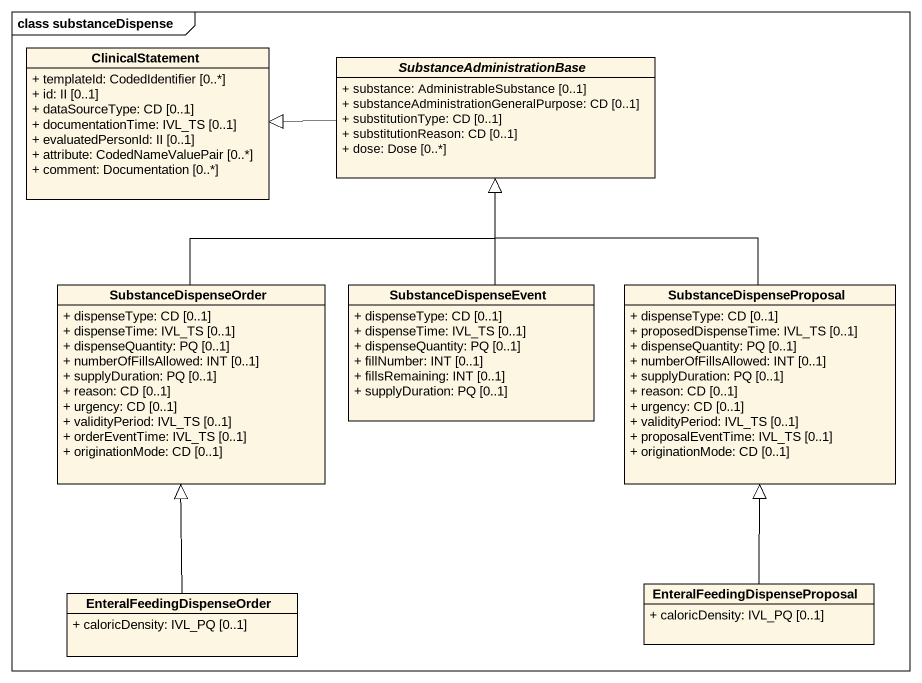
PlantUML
@startuml
mainframe class substanceDispense
hide circle
hide empty members
skinparam classAttributeIconSize 0
class ClinicalStatement {
  + templateId: CodedIdentifier [0..*]
  + id: II [0..1]
  + dataSourceType: CD [0..1]
  + documentationTime: IVL_TS [0..1]
  + evaluatedPersonId: II [0..1]
  + attribute: CodedNameValuePair [0..*]
  + comment: Documentation [0..*]
}
abstract class SubstanceAdministrationBase {
  + substance: AdministrableSubstance [0..1]
  + substanceAdministrationGeneralPurpose: CD [0..1]
  + substitutionType: CD [0..1]
  + substitutionReason: CD [0..1]
  + dose: Dose [0..*]
}
class SubstanceDispenseOrder {
  + dispenseType: CD [0..1]
  + dispenseTime: IVL_TS [0..1]
  + dispenseQuantity: PQ [0..1]
  + numberOfFillsAllowed: INT [0..1]
  + supplyDuration: PQ [0..1]
  + reason: CD [0..1]
  + urgency: CD [0..1]
  + validityPeriod: IVL_TS [0..1]
  + orderEventTime: IVL_TS [0..1]
  + originationMode: CD [0..1]
}
class SubstanceDispenseEvent {
  + dispenseType: CD [0..1]
  + dispenseTime: IVL_TS [0..1]
  + dispenseQuantity: PQ [0..1]
  + fillNumber: INT [0..1]
  + fillsRemaining: INT [0..1]
  + supplyDuration: PQ [0..1]
}
class SubstanceDispenseProposal {
  + dispenseType: CD [0..1]
  + proposedDispenseTime: IVL_TS [0..1]
  + dispenseQuantity: PQ [0..1]
  + numberOfFillsAllowed: INT [0..1]
  + supplyDuration: PQ [0..1]
  + reason: CD [0..1]
  + urgency: CD [0..1]
  + validityPeriod: IVL_TS [0..1]
  + proposalEventTime: IVL_TS [0..1]
  + originationMode: CD [0..1]
}
class EnteralFeedingDispenseOrder {
  + caloricDensity: IVL_PQ [0..1]
}
class "EnteralFeedingDispenseProposal" as EnteralFeedingDispensePropos {
  + caloricDensity: IVL_PQ [0..1]
}
SubstanceAdministrationBase -left-|> ClinicalStatement
SubstanceDispenseOrder -up-|> SubstanceAdministrationBase
SubstanceDispenseEvent -up-|> SubstanceAdministrationBase
SubstanceDispenseProposal -up-|> SubstanceAdministrationBase
EnteralFeedingDispenseOrder -up-|> SubstanceDispenseOrder
EnteralFeedingDispensePropos -up-|> SubstanceDispenseProposal
@enduml
